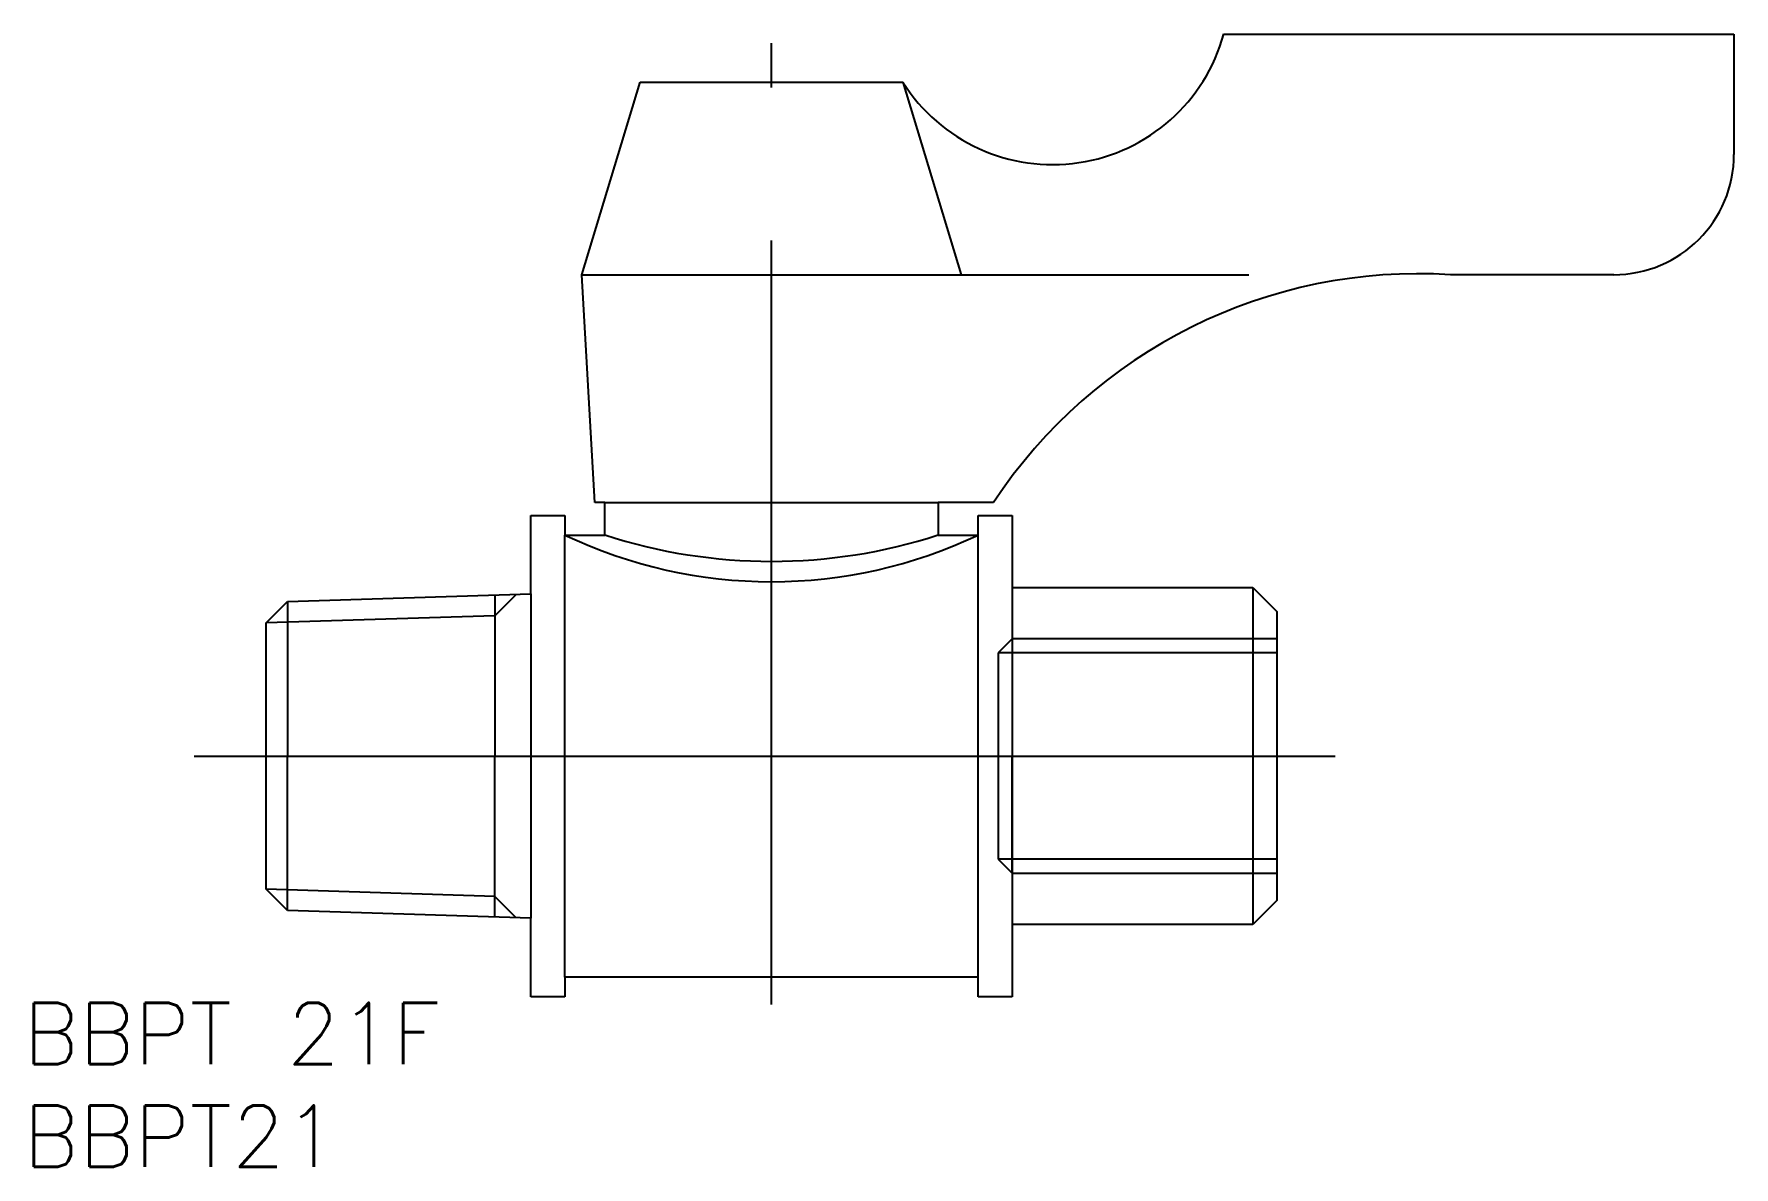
# Model space of a CAD drawing. Extents: x -40.7 to 30, y -17.1 to 30.
import ezdxf

# ---------------------------------------------------------------- set-up
doc = ezdxf.new("R2010")
doc.units = 0
doc.linetypes.add('CENTER', pattern=[50.8, 31.75, -6.35, 6.35, -6.35])
doc.linetypes.add('DASHED', pattern=[19.05, 12.7, -6.35])
doc.layers.get('0').update_dxf_attribs({"linetype": 'CONTINUOUS'})
doc.layers.add('CENTER', color=1, linetype='CENTER')
doc.styles.get("Standard").update_dxf_attribs({"font": 'txt.shx'})

msp = doc.modelspace()

# ---------------------------------------------------------------- linework, layer by layer
at = {"color": 7, "linetype": 'CONTINUOUS'}
for p, q in [((8.795, 30), (30, 30)), ((30, 30), (30, 25)), ((-17.878, 20), (-15.455, 28)), ((-15.455, 28), (-4.545, 28)), ((-4.545, 28), (-2.122, 20)), ((-17.35, 10.537), (-17.878, 20)), ((-17.878, 20), (9.835, 20)), ((25, 20), (18.219, 20)), ((-20, 10), (-18.59, 10)), ((-20, 6.734), (-20, 10)), ((-18.59, 10), (-18.59, 9.184)), ((-16.926, 10.537), (-17.35, 10.537)), ((-16.926, 10.537), (-3.074, 10.537)), ((-16.926, 9.184), (-16.926, 10.537)), ((-3.074, 10.537), (-3.074, 9.184)), ((-0.769, 10.537), (-3.074, 10.537)), ((-1.41, 10), (0, 10)), ((-1.41, 9.184), (-1.41, 10)), ((0, 10), (0, 7)), ((-18.59, 9.184), (-16.926, 9.184)), ((-18.59, -9.184), (-18.59, 9.184)), ((-3.074, 9.184), (-1.41, 9.184)), ((-1.41, -9.184), (-1.41, 9.184)), ((-31, 5.535), (-30.116, 6.418)), ((-30.116, 6.418), (-20, 6.734)), ((-30.116, 6.418), (-30.116, 0)), ((-21.5, 6.688), (-21.5, 0)), ((-20, 6.734), (-20, -6.734)), ((0, 7), (10, 7)), ((0, 7), (0, -7)), ((10, 7), (11, 6)), ((10, 7), (10, -7)), ((11, 6), (11, -6)), ((-31, -5.535), (-31, 5.535)), ((-30.116, -6.418), (-30.116, 0)), ((-21.5, -6.688), (-21.5, 0)), ((-30.116, -6.418), (-31, -5.535)), ((11, -6), (10, -7)), ((-20, -6.734), (-30.116, -6.418)), ((-20, -10), (-20, -6.734)), ((0, -7), (0, -10)), ((10, -7), (0, -7)), ((-1.41, -9.184), (-18.59, -9.184)), ((-18.59, -9.184), (-18.59, -10)), ((-1.41, -10), (-1.41, -9.184)), ((-18.59, -10), (-20, -10)), ((0, -10), (-1.41, -10))]:
    msp.add_line(p, q, dxfattribs=at)
at = {"color": 3, "linetype": 'CONTINUOUS'}
for p, q in [((-20.616, 6.715), (-21.5, 5.832)), ((-21.5, 5.832), (-31, 5.535)), ((-21.5, -5.832), (-31, -5.535)), ((-20.616, -6.715), (-21.5, -5.832))]:
    msp.add_line(p, q, dxfattribs=at)
at = {"color": 3, "linetype": 'DASHED'}
for p, q in [((0, 4.864), (-0.581, 4.283)), ((11, 4.283), (-0.581, 4.283)), ((-0.581, 4.283), (-0.581, -4.283)), ((11, 4.864), (0, 4.864)), ((0, 4.864), (0, 0)), ((0, -4.864), (0, 0)), ((-0.581, -4.283), (0, -4.864)), ((11, -4.283), (-0.581, -4.283)), ((0, -4.864), (11, -4.864))]:
    msp.add_line(p, q, dxfattribs=at)
at = {"color": 7, "linetype": 'CONTINUOUS'}
for centre, radius, start, end in [((1.684, 31.946), 7.373, 212.35309, 344.69997), ((25, 25), 5, 270, 0), ((16.886, -1.108), 21.15, 86.38739, 146.5912), ((-10, 27.241), 19.996, 244.55883, 295.44117), ((-10, 30.551), 22.461, 252.03912, 287.96088)]:
    msp.add_arc(centre, radius, start, end, dxfattribs=at)
at = {"layer": 'CENTER', "color": 1, "linetype": 'CENTER'}
for p, q in [((-10, -10.326), (-10, 29.619)), ((-34, 0), (-20, 0)), ((-20, 0), (0, 0)), ((-0.581, 0), (13.419, 0))]:
    msp.add_line(p, q, dxfattribs=at)

# ---------------------------------------------------------------- texts
for s, p in [('BBPT 21F', (-41.09, -12.808)), ('BBPT21', (-41.09, -17.074))]:
    msp.add_text(s, height=2.5597).set_placement(p)

doc.saveas('drawing.dxf')
